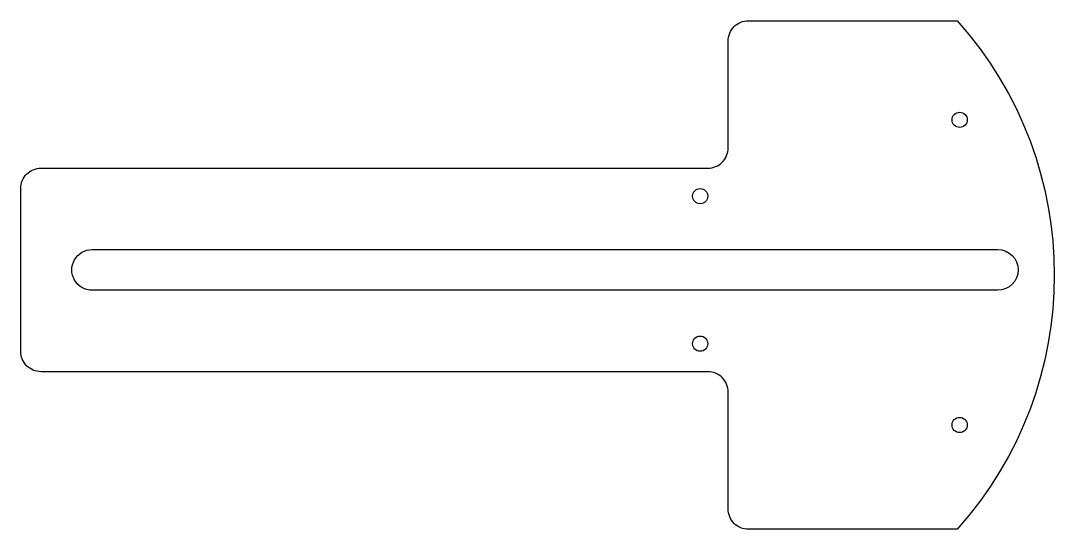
# Model space of a CAD drawing. Header units: millimetres. Extents: x -361 to -158, y 44 to 144.
import ezdxf

# ---------------------------------------------------------------- set-up
doc = ezdxf.new("R2010")
doc.units = ezdxf.units.MM
doc.layers.get('0').update_dxf_attribs({"linetype": 'CONTINUOUS'})

msp = doc.modelspace()

# ---------------------------------------------------------------- linework, layer by layer
for points in [[(-222, 48), (-222, 70.99, 0.414214), (-226, 74.99), (-357.05, 74.99, -0.414214), (-361.05, 78.99), (-361.05, 111, -0.414214), (-357.05, 115), (-226, 115, 0.414214), (-222, 119), (-222, 140, -0.414214), (-218, 144), (-177, 144, -0.382136), (-177, 44), (-218, 44, -0.414214)], [(-347, 91, -1.000239), (-347, 99), (-169, 99, -1), (-169, 91)]]:
    msp.add_lwpolyline(points, format="xyb", close=True)
for centre in [(-176.5, 124.5), (-227.5, 109.5), (-227.5, 80.5), (-176.5, 64.51)]:
    msp.add_circle(centre, 1.5)

doc.saveas('drawing.dxf')
